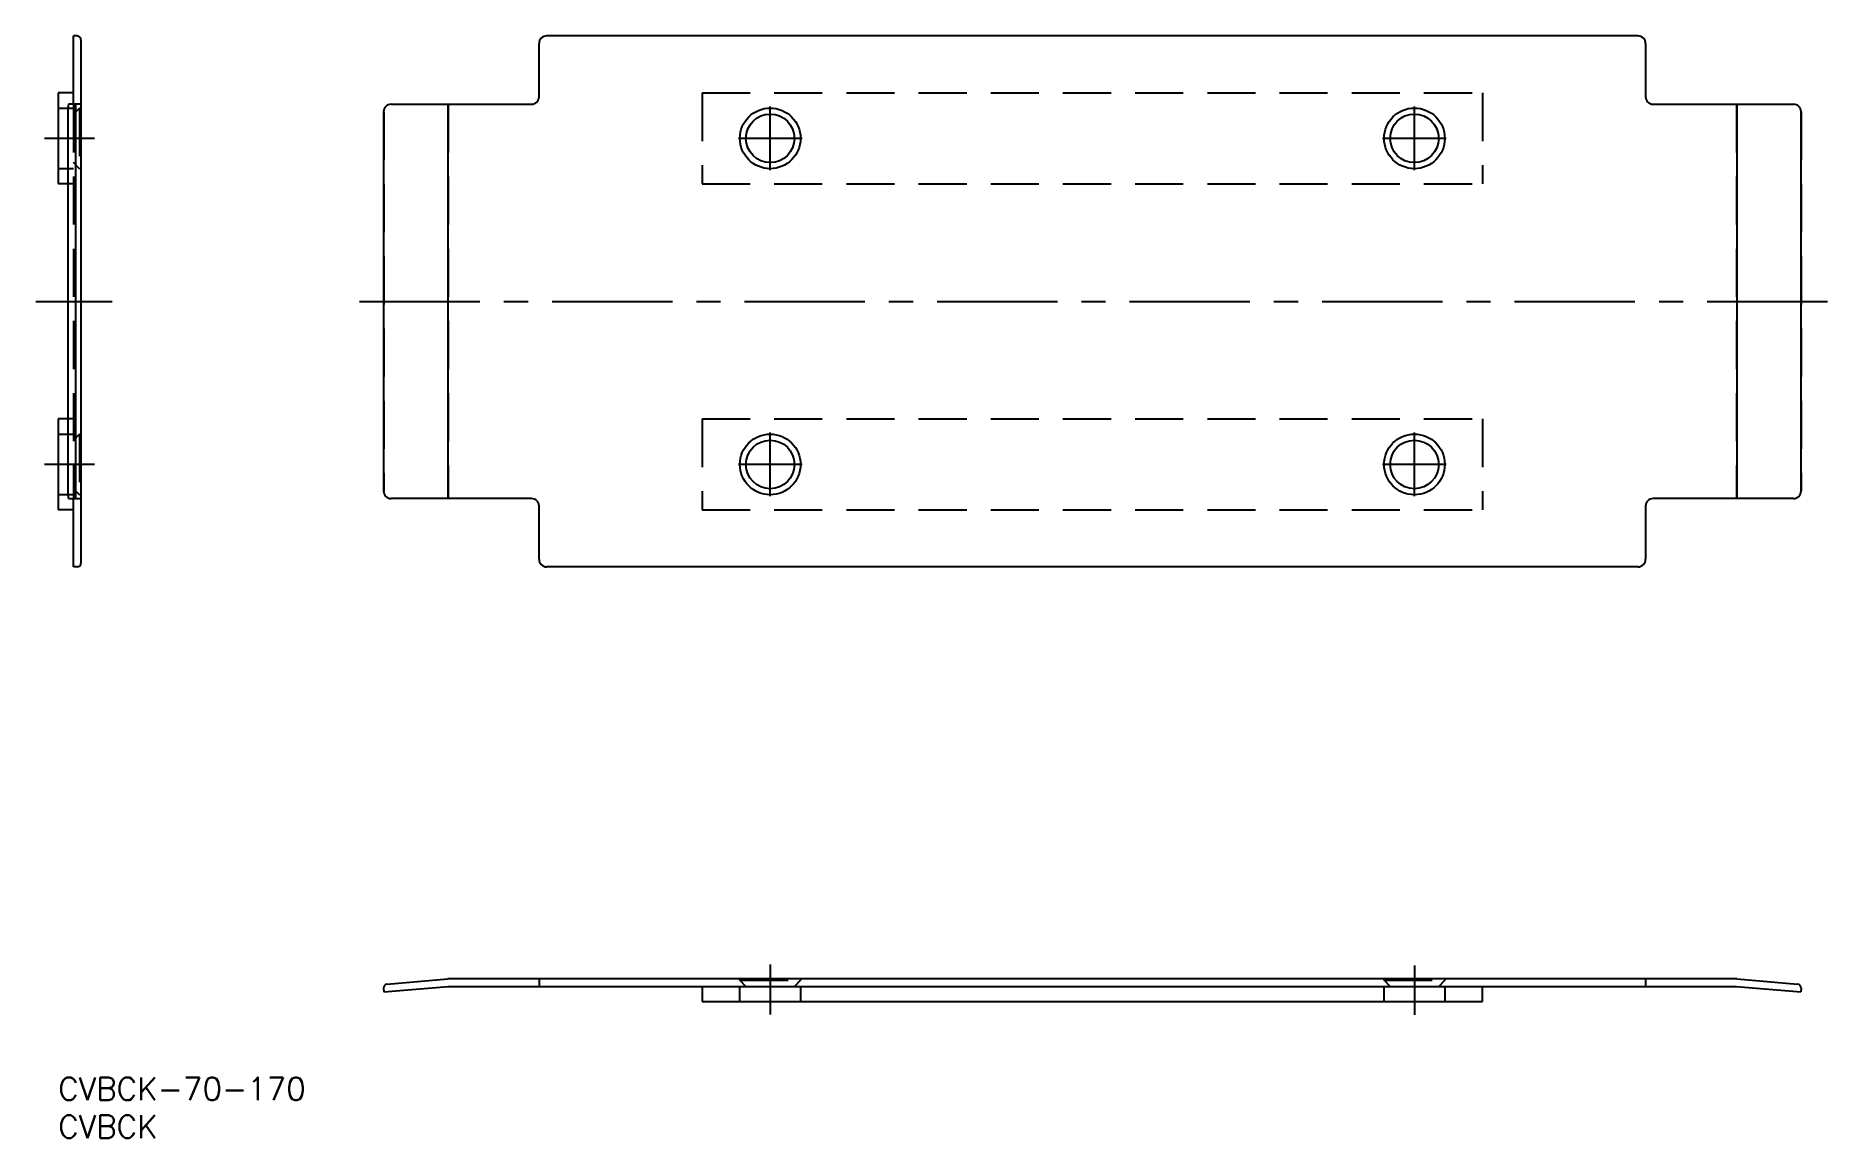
# Model space of a CAD drawing. Extents: x -3 to 234, y -8 to 137.
import ezdxf

# ---------------------------------------------------------------- set-up
doc = ezdxf.new("R2010")
doc.units = 0
doc.header["$LTSCALE"] = 0.5
doc.linetypes.add('CENTER', pattern=[50.8, 31.75, -6.35, 6.35, -6.35])
doc.linetypes.add('DASHED', pattern=[19.05, 12.7, -6.35])
for name, color, linetype in [('MSM_CENTER', 1, 'CENTER'), ('MSM_CONTINUOUS', 7, 'CONTINUOUS'), ('MSM_DASHED', 4, 'DASHED'), ('MSM_PART_NUMBER', 7, 'CONTINUOUS')]:
    doc.layers.add(name, color=color, linetype=linetype)
doc.styles.get("Standard").update_dxf_attribs({"font": 'txt.shx', "height": 3, "bigfont": 'bigfont.shx'})

msp = doc.modelspace()

# ---------------------------------------------------------------- linework, layer by layer
at = {"layer": 'MSM_CENTER'}
for p, q in [((93.94, 119.62), (93.94, 128.02)), ((178.94, 119.62), (178.94, 128.02)), ((4.8, 123.82), (-1.8, 123.82)), ((98.14, 123.82), (89.74, 123.82)), ((183.14, 123.82), (174.74, 123.82)), ((-2.94, 102.32), (7.13, 102.32)), ((39.76, 102.32), (234.3, 102.32)), ((93.94, 76.62), (93.94, 85.02)), ((178.94, 76.62), (178.94, 85.02)), ((4.8, 80.82), (-1.8, 80.82)), ((98.14, 80.82), (89.74, 80.82)), ((183.14, 80.82), (174.74, 80.82)), ((93.94, 14.89), (93.94, 8.29)), ((178.94, 14.76), (178.94, 8.24))]:
    msp.add_line(p, q, dxfattribs=at)
at = {"layer": 'MSM_CONTINUOUS'}
for p, q in [((2.5, 137.32), (2, 137.32)), ((2, 128.32), (2, 137.32)), ((3, 136.82), (3, 67.82)), ((63.44, 129.32), (63.44, 136.32)), ((208.44, 137.32), (64.44, 137.32)), ((209.44, 136.32), (209.44, 129.32)), ((2, 129.82), (0, 129.82)), ((0, 129.82), (0, 117.82)), ((3, 128.32), (1.35, 128.32)), ((2.3, 128.19), (2.34, 128.32)), ((2.3, 128.19), (2.3, 76.45)), ((43.92, 128.32), (62.44, 128.32)), ((51.39, 128.32), (51.39, 76.32)), ((210.44, 128.32), (228.95, 128.32)), ((221.48, 128.32), (221.48, 76.32)), ((1.26, 127.32), (1.26, 77.32)), ((42.92, 127.32), (42.92, 77.32)), ((229.95, 77.32), (229.95, 127.32)), ((1.26, 117.82), (0, 117.82)), ((1.26, 86.82), (0, 86.82)), ((0, 86.82), (0, 74.82)), ((1.35, 76.32), (3, 76.32)), ((2, 67.32), (2, 76.32)), ((2.3, 76.45), (2.34, 76.32)), ((62.44, 76.32), (43.92, 76.32)), ((228.95, 76.32), (210.44, 76.32)), ((2, 74.82), (0, 74.82)), ((63.44, 68.32), (63.44, 75.32)), ((209.44, 75.32), (209.44, 68.32)), ((2.5, 67.32), (2, 67.32)), ((208.44, 67.32), (64.44, 67.32)), ((42.97, 11.26), (51.44, 12)), ((43.38, 12.3), (51.39, 13)), ((221.48, 13), (51.39, 13)), ((51.44, 12), (221.44, 12)), ((63.44, 13), (63.44, 12)), ((84.94, 12), (84.94, 10)), ((187.94, 10), (187.94, 12)), ((209.44, 13), (209.44, 12)), ((221.44, 12), (229.91, 11.26)), ((221.48, 13), (229.49, 12.3)), ((42.93, 11.76), (42.97, 11.26)), ((84.94, 10), (187.94, 10)), ((229.95, 11.76), (229.91, 11.26))]:
    msp.add_line(p, q, dxfattribs=at)
for centre, radius in [((93.94, 123.82), 4), ((93.94, 123.82), 3.2), ((178.94, 123.82), 4), ((178.94, 123.82), 3.2), ((93.94, 80.82), 4), ((93.94, 80.82), 3.2), ((178.94, 80.82), 4), ((178.94, 80.82), 3.2)]:
    msp.add_circle(centre, radius, dxfattribs=at)
for centre, radius, start, end in [((2.5, 136.82), 0.5, 0, 90), ((64.44, 136.32), 1, 90, 180), ((208.44, 136.32), 1, 0, 90), ((5.91, 127.42), 4.66, 168.8296, 181.2093), ((43.92, 127.32), 1, 90, 180), ((62.44, 129.32), 1, 270, 0), ((210.44, 129.32), 1, 180, 270), ((228.95, 127.32), 1, 0, 90), ((5.91, 77.22), 4.66, 178.7907, 191.1704), ((43.92, 77.32), 1, 180, 270), ((62.44, 75.32), 1, 0, 90), ((210.44, 75.32), 1, 90, 180), ((228.95, 77.32), 1, 270, 0), ((2.5, 67.82), 0.5, 270, 0), ((64.44, 68.32), 1, 180, 270), ((208.44, 68.32), 1, 270, 0), ((43.42, 11.8), 0.5, 95, 185), ((229.45, 11.8), 0.5, 355, 85)]:
    msp.add_arc(centre, radius, start, end, dxfattribs=at)
at = {"layer": 'MSM_DASHED'}
for p, q in [((2, 128.32), (2, 76.32)), ((51.44, 128.32), (51.44, 76.32)), ((84.94, 129.82), (84.94, 117.82)), ((84.94, 129.82), (187.94, 129.82)), ((187.94, 129.82), (187.94, 117.82)), ((221.44, 128.32), (221.44, 76.32)), ((0, 127.82), (2, 127.82)), ((2, 127.02), (2.8, 127.82)), ((2.8, 127.82), (3, 127.82)), ((2.8, 127.82), (2.8, 119.82)), ((42.93, 127.32), (42.93, 77.32)), ((42.97, 127.32), (42.97, 77.32)), ((229.91, 127.32), (229.91, 77.32)), ((229.95, 127.32), (229.95, 77.32)), ((2, 119.82), (0, 119.82)), ((2.8, 119.82), (2, 120.62)), ((3, 119.82), (2.8, 119.82)), ((2, 117.82), (1.26, 117.82)), ((84.94, 117.82), (187.94, 117.82)), ((2, 86.82), (1.26, 86.82)), ((84.94, 86.82), (84.94, 74.82)), ((84.94, 86.82), (187.94, 86.82)), ((187.94, 86.82), (187.94, 74.82)), ((0, 84.82), (2, 84.82)), ((2, 84.02), (2.8, 84.82)), ((2.8, 84.82), (3, 84.82)), ((2.8, 84.82), (2.8, 76.82)), ((2, 76.82), (0, 76.82)), ((2.8, 76.82), (2, 77.62)), ((3, 76.82), (2.8, 76.82)), ((84.94, 74.82), (187.94, 74.82)), ((89.94, 12.8), (89.94, 13)), ((90.74, 12), (89.94, 12.8)), ((89.94, 12.8), (97.94, 12.8)), ((89.94, 10), (89.94, 12)), ((97.94, 12.8), (97.14, 12)), ((97.94, 13), (97.94, 12.8)), ((97.94, 12), (97.94, 10)), ((174.94, 12.8), (174.94, 13)), ((175.74, 12), (174.94, 12.8)), ((174.94, 12.8), (182.94, 12.8)), ((174.94, 10), (174.94, 12)), ((182.94, 12.8), (182.14, 12)), ((182.94, 13), (182.94, 12.8)), ((182.94, 12), (182.94, 10))]:
    msp.add_line(p, q, dxfattribs=at)

# ---------------------------------------------------------------- texts
at = {"layer": 'MSM_PART_NUMBER'}
for s, p in [('CVBCK-70-170', (0, -3)), ('CVBCK', (0, -8))]:
    msp.add_text(s, height=3, dxfattribs=at).set_placement(p)

doc.saveas('drawing.dxf')
